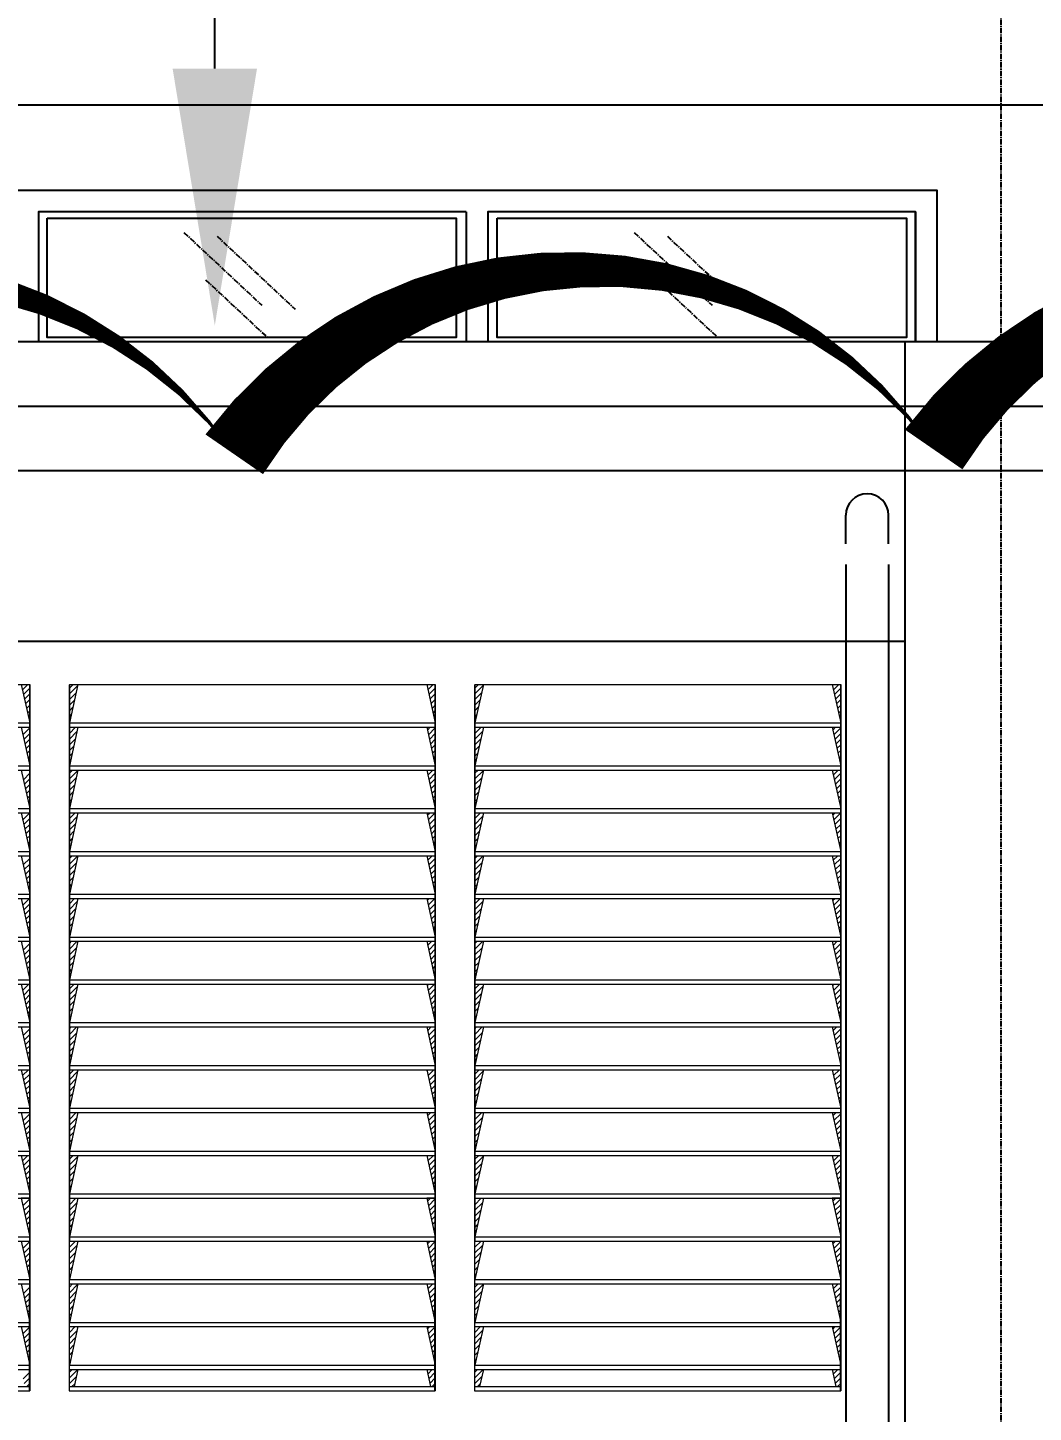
# Model space of a CAD drawing. Header units: inches. Extents: x 102027 to 175311, y -32523 to 10797.
# Drawn here: x 124363 to 126713, y 955 to 4189 of the extents above; entities that cross this region are included whole.
import ezdxf
from ezdxf import colors
from ezdxf.entities.mleader import LeaderData, LeaderLine
from ezdxf.math import Vec2, Vec3

# ---------------------------------------------------------------- set-up
doc = ezdxf.new("R2010")
doc.units = ezdxf.units.IN
doc.header["$MEASUREMENT"] = 0
for name, pattern in [('CENTER', [2, 1.25, -0.25, 0.25, -0.25]), ('HIDDEN', [0.375, 0.25, -0.125]), ('HIDDEN2', [0.1875, 0.125, -0.0625])]:
    doc.linetypes.add(name, pattern=pattern)
for name, color, linetype in [('1', 1, 'CENTER'), ('M-CLOUD', 2, 'Continuous'), ('M-HVAC-PIPE-NEW', 6, 'HIDDEN2'), ('M-X-BKGD', 8, 'Continuous')]:
    doc.layers.add(name, color=color, linetype=linetype)
doc.layers.add('grid nos', color=253, linetype='Continuous', lineweight=0)
doc.styles.add('RomanS', font='romans.shx', dxfattribs={"width": 0.8})

# ---------------------------------------------------------------- blocks, each defined once
blk = doc.blocks.new('VIL LOUVER 1')
at = {"layer": '1', "color": 170, "lineweight": 0}
for p, q in [((109432.2, 13061.1), (110287.2, 13061.1)), ((110267.2, 13061.1), (110287.2, 13061.1)), ((110267.2, 13061.1), (110287.2, 13061.1)), ((110287.2, 11411.1), (110287.2, 13061.1)), ((110287.2, 13061.1), (110287.2, 11411.1)), ((110379.7, 13061.1), (111234.7, 13061.1)), ((110379.7, 11761.1), (110379.7, 13061.1)), ((110379.7, 13061.1), (110379.7, 11761.1)), ((111214.7, 13061.1), (111234.7, 13061.1)), ((111214.7, 13061.1), (111234.7, 13061.1)), ((111234.7, 11411.1), (111234.7, 13061.1)), ((111234.7, 13061.1), (111234.7, 11411.1)), ((111327.2, 13061.1), (112182.2, 13061.1)), ((111327.2, 11761.1), (111327.2, 13061.1)), ((111327.2, 13061.1), (111327.2, 11761.1)), ((112162.2, 13061.1), (112182.2, 13061.1)), ((112162.2, 13061.1), (112182.2, 13061.1)), ((112182.2, 11411.1), (112182.2, 13061.1)), ((112182.2, 13061.1), (112182.2, 11411.1)), ((109432.2, 12971.1), (110287.2, 12971.1)), ((110379.7, 12971.1), (111234.7, 12971.1)), ((111327.2, 12971.1), (112182.2, 12971.1)), ((109432.2, 12961.1), (110287.2, 12961.1)), ((110267.2, 12961.1), (110287.2, 12961.1)), ((110267.2, 12961.1), (110287.2, 12961.1)), ((110379.7, 12961.1), (111234.7, 12961.1)), ((111214.7, 12961.1), (111234.7, 12961.1)), ((111214.7, 12961.1), (111234.7, 12961.1)), ((111327.2, 12961.1), (112182.2, 12961.1)), ((112162.2, 12961.1), (112182.2, 12961.1)), ((112162.2, 12961.1), (112182.2, 12961.1)), ((109432.2, 12871.1), (110287.2, 12871.1)), ((109432.2, 12861.1), (110287.2, 12861.1)), ((110267.2, 12861.1), (110287.2, 12861.1)), ((110267.2, 12861.1), (110287.2, 12861.1)), ((110379.7, 12871.1), (111234.7, 12871.1)), ((110379.7, 12861.1), (111234.7, 12861.1)), ((111214.7, 12861.1), (111234.7, 12861.1)), ((111214.7, 12861.1), (111234.7, 12861.1)), ((111327.2, 12871.1), (112182.2, 12871.1)), ((111327.2, 12861.1), (112182.2, 12861.1)), ((112162.2, 12861.1), (112182.2, 12861.1)), ((112162.2, 12861.1), (112182.2, 12861.1)), ((109432.2, 12771.1), (110287.2, 12771.1)), ((109432.2, 12761.1), (110287.2, 12761.1)), ((110267.2, 12761.1), (110287.2, 12761.1)), ((110267.2, 12761.1), (110287.2, 12761.1)), ((110379.7, 12771.1), (111234.7, 12771.1)), ((110379.7, 12761.1), (111234.7, 12761.1)), ((111214.7, 12761.1), (111234.7, 12761.1)), ((111214.7, 12761.1), (111234.7, 12761.1)), ((111327.2, 12771.1), (112182.2, 12771.1)), ((111327.2, 12761.1), (112182.2, 12761.1)), ((112162.2, 12761.1), (112182.2, 12761.1)), ((112162.2, 12761.1), (112182.2, 12761.1)), ((109432.2, 12671.1), (110287.2, 12671.1)), ((109432.2, 12661.1), (110287.2, 12661.1)), ((110267.2, 12661.1), (110287.2, 12661.1)), ((110267.2, 12661.1), (110287.2, 12661.1)), ((110379.7, 12671.1), (111234.7, 12671.1)), ((110379.7, 12661.1), (111234.7, 12661.1)), ((111214.7, 12661.1), (111234.7, 12661.1)), ((111214.7, 12661.1), (111234.7, 12661.1)), ((111327.2, 12671.1), (112182.2, 12671.1)), ((111327.2, 12661.1), (112182.2, 12661.1)), ((112162.2, 12661.1), (112182.2, 12661.1)), ((112162.2, 12661.1), (112182.2, 12661.1)), ((109432.2, 12571.1), (110287.2, 12571.1)), ((109432.2, 12561.1), (110287.2, 12561.1)), ((110267.2, 12561.1), (110287.2, 12561.1)), ((110267.2, 12561.1), (110287.2, 12561.1)), ((110379.7, 12571.1), (111234.7, 12571.1)), ((110379.7, 12561.1), (111234.7, 12561.1)), ((111214.7, 12561.1), (111234.7, 12561.1)), ((111214.7, 12561.1), (111234.7, 12561.1)), ((111327.2, 12571.1), (112182.2, 12571.1)), ((111327.2, 12561.1), (112182.2, 12561.1)), ((112162.2, 12561.1), (112182.2, 12561.1)), ((112162.2, 12561.1), (112182.2, 12561.1)), ((109432.2, 12471.1), (110287.2, 12471.1)), ((109432.2, 12461.1), (110287.2, 12461.1)), ((110267.2, 12461.1), (110287.2, 12461.1)), ((110267.2, 12461.1), (110287.2, 12461.1)), ((110379.7, 12471.1), (111234.7, 12471.1)), ((110379.7, 12461.1), (111234.7, 12461.1)), ((111214.7, 12461.1), (111234.7, 12461.1)), ((111214.7, 12461.1), (111234.7, 12461.1)), ((111327.2, 12471.1), (112182.2, 12471.1)), ((111327.2, 12461.1), (112182.2, 12461.1)), ((112162.2, 12461.1), (112182.2, 12461.1)), ((112162.2, 12461.1), (112182.2, 12461.1)), ((109432.2, 12371.1), (110287.2, 12371.1)), ((109432.2, 12361.1), (110287.2, 12361.1)), ((110267.2, 12361.1), (110287.2, 12361.1)), ((110267.2, 12361.1), (110287.2, 12361.1)), ((110379.7, 12371.1), (111234.7, 12371.1)), ((110379.7, 12361.1), (111234.7, 12361.1)), ((111214.7, 12361.1), (111234.7, 12361.1)), ((111214.7, 12361.1), (111234.7, 12361.1)), ((111327.2, 12371.1), (112182.2, 12371.1)), ((111327.2, 12361.1), (112182.2, 12361.1)), ((112162.2, 12361.1), (112182.2, 12361.1)), ((112162.2, 12361.1), (112182.2, 12361.1)), ((109432.2, 12271.1), (110287.2, 12271.1)), ((109432.2, 12261.1), (110287.2, 12261.1)), ((110267.2, 12261.1), (110287.2, 12261.1)), ((110267.2, 12261.1), (110287.2, 12261.1)), ((110379.7, 12271.1), (111234.7, 12271.1)), ((110379.7, 12261.1), (111234.7, 12261.1)), ((111214.7, 12261.1), (111234.7, 12261.1)), ((111214.7, 12261.1), (111234.7, 12261.1)), ((111327.2, 12271.1), (112182.2, 12271.1)), ((111327.2, 12261.1), (112182.2, 12261.1)), ((112162.2, 12261.1), (112182.2, 12261.1)), ((112162.2, 12261.1), (112182.2, 12261.1)), ((109432.2, 12171.1), (110287.2, 12171.1)), ((109432.2, 12161.1), (110287.2, 12161.1)), ((110267.2, 12161.1), (110287.2, 12161.1)), ((110267.2, 12161.1), (110287.2, 12161.1)), ((110379.7, 12171.1), (111234.7, 12171.1)), ((110379.7, 12161.1), (111234.7, 12161.1)), ((111214.7, 12161.1), (111234.7, 12161.1)), ((111214.7, 12161.1), (111234.7, 12161.1)), ((111327.2, 12171.1), (112182.2, 12171.1)), ((111327.2, 12161.1), (112182.2, 12161.1)), ((112162.2, 12161.1), (112182.2, 12161.1)), ((112162.2, 12161.1), (112182.2, 12161.1)), ((109432.2, 12071.1), (110287.2, 12071.1)), ((110379.7, 12071.1), (111234.7, 12071.1)), ((111327.2, 12071.1), (112182.2, 12071.1)), ((109432.2, 12061.1), (110287.2, 12061.1)), ((110267.2, 12061.1), (110287.2, 12061.1)), ((110267.2, 12061.1), (110287.2, 12061.1)), ((110379.7, 12061.1), (111234.7, 12061.1)), ((111214.7, 12061.1), (111234.7, 12061.1)), ((111214.7, 12061.1), (111234.7, 12061.1)), ((111327.2, 12061.1), (112182.2, 12061.1)), ((112162.2, 12061.1), (112182.2, 12061.1)), ((112162.2, 12061.1), (112182.2, 12061.1)), ((109432.2, 11971.1), (110287.2, 11971.1)), ((110379.7, 11971.1), (111234.7, 11971.1)), ((111327.2, 11971.1), (112182.2, 11971.1)), ((109432.2, 11961.1), (110287.2, 11961.1)), ((110267.2, 11961.1), (110287.2, 11961.1)), ((110267.2, 11961.1), (110287.2, 11961.1)), ((110379.7, 11961.1), (111234.7, 11961.1)), ((111214.7, 11961.1), (111234.7, 11961.1)), ((111214.7, 11961.1), (111234.7, 11961.1)), ((111327.2, 11961.1), (112182.2, 11961.1)), ((112162.2, 11961.1), (112182.2, 11961.1)), ((112162.2, 11961.1), (112182.2, 11961.1)), ((109432.2, 11871.1), (110287.2, 11871.1)), ((110379.7, 11871.1), (111234.7, 11871.1)), ((111327.2, 11871.1), (112182.2, 11871.1)), ((109432.2, 11861.1), (110287.2, 11861.1)), ((110267.2, 11861.1), (110287.2, 11861.1)), ((110267.2, 11861.1), (110287.2, 11861.1)), ((110379.7, 11861.1), (111234.7, 11861.1)), ((111214.7, 11861.1), (111234.7, 11861.1)), ((111214.7, 11861.1), (111234.7, 11861.1)), ((111327.2, 11861.1), (112182.2, 11861.1)), ((112162.2, 11861.1), (112182.2, 11861.1)), ((112162.2, 11861.1), (112182.2, 11861.1)), ((109432.2, 11771.1), (110287.2, 11771.1)), ((109432.2, 11761.1), (110287.2, 11761.1)), ((110267.2, 11761.1), (110287.2, 11761.1)), ((110267.2, 11761.1), (110287.2, 11761.1)), ((110287, 11771.1), (110287.2, 11771.1)), ((110287, 11771.1), (110287.2, 11771.1)), ((110379.7, 11771.1), (111234.7, 11771.1)), ((110379.7, 11761.1), (111234.7, 11761.1)), ((111214.7, 11761.1), (111234.7, 11761.1)), ((111214.7, 11761.1), (111234.7, 11761.1)), ((111234.5, 11771.1), (111234.7, 11771.1)), ((111234.5, 11771.1), (111234.7, 11771.1)), ((111327.2, 11771.1), (112182.2, 11771.1)), ((111327.2, 11761.1), (112182.2, 11761.1)), ((112162.2, 11761.1), (112182.2, 11761.1)), ((112162.2, 11761.1), (112182.2, 11761.1)), ((112182, 11771.1), (112182.2, 11771.1)), ((112182, 11771.1), (112182.2, 11771.1)), ((109432.2, 11671.1), (110287.2, 11671.1)), ((109432.2, 11661.1), (110287.2, 11661.1)), ((110267.2, 11661.1), (110287.2, 11661.1)), ((110267.2, 11661.1), (110287.2, 11661.1)), ((110286.8, 11671.1), (110287.2, 11671.1)), ((110286.8, 11671.1), (110287.2, 11671.1)), ((110379.7, 11671.1), (111234.7, 11671.1)), ((110379.7, 11661.1), (111234.7, 11661.1)), ((111214.7, 11661.1), (111234.7, 11661.1)), ((111214.7, 11661.1), (111234.7, 11661.1)), ((111234.3, 11671.1), (111234.7, 11671.1)), ((111234.3, 11671.1), (111234.7, 11671.1)), ((111327.2, 11671.1), (112182.2, 11671.1)), ((111327.2, 11661.1), (112182.2, 11661.1)), ((112162.2, 11661.1), (112182.2, 11661.1)), ((112162.2, 11661.1), (112182.2, 11661.1)), ((112181.8, 11671.1), (112182.2, 11671.1)), ((112181.8, 11671.1), (112182.2, 11671.1)), ((109432.2, 11571.1), (110287.2, 11571.1)), ((109432.2, 11561.1), (110287.2, 11561.1)), ((110267.2, 11561.1), (110287.2, 11561.1)), ((110267.2, 11561.1), (110287.2, 11561.1)), ((110286.7, 11571.1), (110287.2, 11571.1)), ((110286.7, 11571.1), (110287.2, 11571.1)), ((110379.7, 11571.1), (111234.7, 11571.1)), ((110379.7, 11561.1), (111234.7, 11561.1)), ((111214.7, 11561.1), (111234.7, 11561.1)), ((111214.7, 11561.1), (111234.7, 11561.1)), ((111234.2, 11571.1), (111234.7, 11571.1)), ((111234.2, 11571.1), (111234.7, 11571.1)), ((111327.2, 11571.1), (112182.2, 11571.1)), ((111327.2, 11561.1), (112182.2, 11561.1)), ((112162.2, 11561.1), (112182.2, 11561.1)), ((112162.2, 11561.1), (112182.2, 11561.1)), ((112181.7, 11571.1), (112182.2, 11571.1)), ((112181.7, 11571.1), (112182.2, 11571.1)), ((109432.2, 11471.1), (110287.2, 11471.1)), ((109432.2, 11461.1), (110287.2, 11461.1)), ((110267.2, 11461.1), (110287.2, 11461.1)), ((110267.2, 11461.1), (110287.2, 11461.1)), ((110286.5, 11471.1), (110287.2, 11471.1)), ((110286.5, 11471.1), (110287.2, 11471.1)), ((110379.7, 11471.1), (111234.7, 11471.1)), ((110379.7, 11461.1), (111234.7, 11461.1)), ((111214.7, 11461.1), (111234.7, 11461.1)), ((111214.7, 11461.1), (111234.7, 11461.1)), ((111234, 11471.1), (111234.7, 11471.1)), ((111234, 11471.1), (111234.7, 11471.1)), ((111327.2, 11471.1), (112182.2, 11471.1)), ((111327.2, 11461.1), (112182.2, 11461.1)), ((112162.2, 11461.1), (112182.2, 11461.1)), ((112162.2, 11461.1), (112182.2, 11461.1)), ((112181.5, 11471.1), (112182.2, 11471.1)), ((112181.5, 11471.1), (112182.2, 11471.1)), ((109431.4, 11421.1), (110287.2, 11421.1)), ((110276.1, 11421.1), (110287.2, 11421.1)), ((110276.1, 11421.1), (110286.4, 11421.1)), ((110378.9, 11421.1), (111234.7, 11421.1)), ((111223.6, 11421.1), (111234.7, 11421.1)), ((111223.6, 11421.1), (111233.9, 11421.1)), ((111326.4, 11421.1), (112182.2, 11421.1)), ((112171.1, 11421.1), (112182.2, 11421.1)), ((112171.1, 11421.1), (112181.4, 11421.1)), ((109431.4, 11411.1), (110287.2, 11411.1)), ((110286.4, 11411.1), (110287.2, 11411.1)), ((110378.9, 11411.1), (111234.7, 11411.1)), ((111233.9, 11411.1), (111234.7, 11411.1)), ((111326.4, 11411.1), (112182.2, 11411.1)), ((112181.4, 11411.1), (112182.2, 11411.1))]:
    blk.add_line(p, q, dxfattribs=at)
at = {"layer": 'grid nos', "color": 170, "linetype": 'HIDDEN', "ltscale": 10000}
for p, q in [((110267.2, 13061.1), (110287.2, 12971.1)), ((110399.7, 13061.1), (110379.7, 12971.1)), ((111214.7, 13061.1), (111234.7, 12971.1)), ((111347.2, 13061.1), (111327.2, 12971.1)), ((112162.2, 13061.1), (112182.2, 12971.1)), ((110267.2, 12961.1), (110287.2, 12871.1)), ((110399.7, 12961.1), (110379.7, 12871.1)), ((111214.7, 12961.1), (111234.7, 12871.1)), ((111347.2, 12961.1), (111327.2, 12871.1)), ((112162.2, 12961.1), (112182.2, 12871.1)), ((110267.2, 12861.1), (110287.2, 12771.1)), ((110399.7, 12861.1), (110379.7, 12771.1)), ((111214.7, 12861.1), (111234.7, 12771.1)), ((111347.2, 12861.1), (111327.2, 12771.1)), ((112162.2, 12861.1), (112182.2, 12771.1)), ((110267.2, 12761.1), (110287.2, 12671.1)), ((110399.7, 12761.1), (110379.7, 12671.1)), ((111214.7, 12761.1), (111234.7, 12671.1)), ((111347.2, 12761.1), (111327.2, 12671.1)), ((112162.2, 12761.1), (112182.2, 12671.1)), ((110267.2, 12661.1), (110287.2, 12571.1)), ((110399.7, 12661.1), (110379.7, 12571.1)), ((111214.7, 12661.1), (111234.7, 12571.1)), ((111347.2, 12661.1), (111327.2, 12571.1)), ((112162.2, 12661.1), (112182.2, 12571.1)), ((110267.2, 12561.1), (110287.2, 12471.1)), ((110399.7, 12561.1), (110379.7, 12471.1)), ((111214.7, 12561.1), (111234.7, 12471.1)), ((111347.2, 12561.1), (111327.2, 12471.1)), ((112162.2, 12561.1), (112182.2, 12471.1)), ((110267.2, 12461.1), (110287.2, 12371.1)), ((110399.7, 12461.1), (110379.7, 12371.1)), ((111214.7, 12461.1), (111234.7, 12371.1)), ((111347.2, 12461.1), (111327.2, 12371.1)), ((112162.2, 12461.1), (112182.2, 12371.1)), ((110267.2, 12361.1), (110287.2, 12271.1)), ((110399.7, 12361.1), (110379.7, 12271.1)), ((111214.7, 12361.1), (111234.7, 12271.1)), ((111347.2, 12361.1), (111327.2, 12271.1)), ((112162.2, 12361.1), (112182.2, 12271.1)), ((110267.2, 12261.1), (110287.2, 12171.1)), ((110399.7, 12261.1), (110379.7, 12171.1)), ((111214.7, 12261.1), (111234.7, 12171.1)), ((111347.2, 12261.1), (111327.2, 12171.1)), ((112162.2, 12261.1), (112182.2, 12171.1)), ((110267.2, 12161.1), (110287.2, 12071.1)), ((110399.7, 12161.1), (110379.7, 12071.1)), ((111214.7, 12161.1), (111234.7, 12071.1)), ((111347.2, 12161.1), (111327.2, 12071.1)), ((112162.2, 12161.1), (112182.2, 12071.1)), ((110267.2, 12061.1), (110287.2, 11971.1)), ((110399.7, 12061.1), (110379.7, 11971.1)), ((111214.7, 12061.1), (111234.7, 11971.1)), ((111347.2, 12061.1), (111327.2, 11971.1)), ((112162.2, 12061.1), (112182.2, 11971.1)), ((110267.2, 11961.1), (110287.2, 11871.1)), ((110399.7, 11961.1), (110379.7, 11871.1)), ((111214.7, 11961.1), (111234.7, 11871.1)), ((111347.2, 11961.1), (111327.2, 11871.1)), ((112162.2, 11961.1), (112182.2, 11871.1)), ((110287.2, 11861.1), (110267.2, 11861.1)), ((110267.2, 11861.1), (110287.2, 11771.1)), ((110286.4, 11411.1), (110287.2, 11861.1)), ((110287.2, 11771.1), (110287.2, 11861.1)), ((110379.7, 11771.1), (110379.7, 11861.1)), ((110379.7, 11861.1), (110399.7, 11861.1)), ((110399.7, 11861.1), (110379.7, 11771.1)), ((110379.7, 11411.1), (110379.7, 11861.1)), ((111234.7, 11861.1), (111214.7, 11861.1)), ((111214.7, 11861.1), (111234.7, 11771.1)), ((111233.9, 11411.1), (111234.7, 11861.1)), ((111234.7, 11771.1), (111234.7, 11861.1)), ((111327.2, 11771.1), (111327.2, 11861.1)), ((111327.2, 11861.1), (111347.2, 11861.1)), ((111347.2, 11861.1), (111327.2, 11771.1)), ((111327.2, 11411.1), (111327.2, 11861.1)), ((112182.2, 11861.1), (112162.2, 11861.1)), ((112162.2, 11861.1), (112182.2, 11771.1)), ((112181.4, 11411.1), (112182.2, 11861.1)), ((112182.2, 11771.1), (112182.2, 11861.1)), ((110267.2, 11761.1), (110287.2, 11671.1)), ((110399.7, 11761.1), (110379.7, 11671.1)), ((111214.7, 11761.1), (111234.7, 11671.1)), ((111347.2, 11761.1), (111327.2, 11671.1)), ((112162.2, 11761.1), (112182.2, 11671.1)), ((110267.2, 11661.1), (110287.2, 11571.1)), ((110399.7, 11661.1), (110379.7, 11571.1)), ((111214.7, 11661.1), (111234.7, 11571.1)), ((111347.2, 11661.1), (111327.2, 11571.1)), ((112162.2, 11661.1), (112182.2, 11571.1)), ((110267.2, 11561.1), (110287.2, 11471.1)), ((110399.7, 11561.1), (110379.7, 11471.1)), ((111214.7, 11561.1), (111234.7, 11471.1)), ((111347.2, 11561.1), (111327.2, 11471.1)), ((112162.2, 11561.1), (112182.2, 11471.1)), ((110399.7, 11461.1), (110390.8, 11421.1)), ((111214.7, 11461.1), (111223.6, 11421.1)), ((111347.2, 11461.1), (111338.3, 11421.1)), ((112162.2, 11461.1), (112171.1, 11421.1)), ((110388.6, 11411.1), (110388.5, 11410.5)), ((111336.1, 11411.1), (111336, 11410.5))]:
    blk.add_line(p, q, dxfattribs=at)
at = {"layer": 'grid nos', "color": 170, "linetype": 'Continuous', "ltscale": 10000}
for p, q in [((110270, 13048.6), (110282.5, 13061.1)), ((110272.4, 13037.7), (110287.2, 13052.5)), ((110274.8, 13026.9), (110287.2, 13039.3)), ((110379.7, 13052.5), (110388.2, 13061.1)), ((110379.7, 13039.3), (110399.2, 13058.7)), ((110379.7, 13026), (110395.4, 13041.7)), ((111215.1, 13059.4), (111216.7, 13061.1)), ((111217.5, 13048.6), (111230, 13061.1)), ((111219.9, 13037.7), (111234.7, 13052.5)), ((111222.3, 13026.9), (111234.7, 13039.3)), ((111327.2, 13052.5), (111335.7, 13061.1)), ((111327.2, 13039.3), (111346.7, 13058.7)), ((111327.2, 13026), (111342.9, 13041.7)), ((112162.6, 13059.4), (112164.2, 13061.1)), ((112165, 13048.6), (112177.5, 13061.1)), ((112167.4, 13037.7), (112182.2, 13052.5)), ((112169.8, 13026.9), (112182.2, 13039.3)), ((110277.2, 13016), (110287.2, 13026)), ((110279.6, 13005.2), (110287.2, 13012.8)), ((110379.7, 13012.7), (110391.6, 13024.7)), ((110379.7, 12999.5), (110387.8, 13007.6)), ((111224.7, 13016), (111234.7, 13026)), ((111227.1, 13005.2), (111234.7, 13012.8)), ((111327.2, 13012.7), (111339.1, 13024.7)), ((111327.2, 12999.5), (111335.3, 13007.6)), ((112172.2, 13016), (112182.2, 13026)), ((112174.6, 13005.2), (112182.2, 13012.8)), ((110282, 12994.3), (110287.2, 12999.5)), ((110284.4, 12983.5), (110287.2, 12986.2)), ((110286.8, 12972.6), (110287.2, 12973)), ((110379.7, 12986.2), (110384, 12990.6)), ((110379.7, 12973), (110380.2, 12973.5)), ((111229.5, 12994.3), (111234.7, 12999.5)), ((111231.9, 12983.5), (111234.7, 12986.2)), ((111234.3, 12972.6), (111234.7, 12973)), ((111327.2, 12986.2), (111331.5, 12990.6)), ((111327.2, 12973), (111327.7, 12973.5)), ((112177, 12994.3), (112182.2, 12999.5)), ((112179.4, 12983.5), (112182.2, 12986.2)), ((112181.8, 12972.6), (112182.2, 12973)), ((110271.1, 12943.6), (110287.2, 12959.7)), ((110273.5, 12932.8), (110287.2, 12946.5)), ((110379.7, 12959.7), (110381, 12961.1)), ((110379.7, 12946.5), (110394.3, 12961.1)), ((110379.7, 12933.2), (110397.4, 12950.9)), ((111216.2, 12954.5), (111222.8, 12961.1)), ((111218.6, 12943.6), (111234.7, 12959.7)), ((111221, 12932.8), (111234.7, 12946.5)), ((111327.2, 12959.7), (111328.5, 12961.1)), ((111327.2, 12946.5), (111341.8, 12961.1)), ((111327.2, 12933.2), (111344.9, 12950.9)), ((112163.7, 12954.5), (112170.3, 12961.1)), ((112166.1, 12943.6), (112182.2, 12959.7)), ((112168.5, 12932.8), (112182.2, 12946.5)), ((110275.9, 12921.9), (110287.2, 12933.2)), ((110278.3, 12911.1), (110287.2, 12920)), ((110280.7, 12900.2), (110287.2, 12906.7)), ((110379.7, 12919.9), (110393.7, 12933.9)), ((110379.7, 12906.7), (110389.9, 12916.9)), ((111223.4, 12921.9), (111234.7, 12933.2)), ((111225.8, 12911.1), (111234.7, 12920)), ((111228.2, 12900.2), (111234.7, 12906.7)), ((111327.2, 12919.9), (111341.2, 12933.9)), ((111327.2, 12906.7), (111337.4, 12916.9)), ((112170.9, 12921.9), (112182.2, 12933.2)), ((112173.3, 12911.1), (112182.2, 12920)), ((112175.7, 12900.2), (112182.2, 12906.7)), ((110283.1, 12889.4), (110287.2, 12893.4)), ((110285.5, 12878.5), (110287.2, 12880.2)), ((110379.7, 12893.4), (110386.1, 12899.8)), ((110379.7, 12880.2), (110382.3, 12882.8)), ((111230.6, 12889.4), (111234.7, 12893.4)), ((111233, 12878.5), (111234.7, 12880.2)), ((111327.2, 12893.4), (111333.6, 12899.8)), ((111327.2, 12880.2), (111329.8, 12882.8)), ((112178.1, 12889.4), (112182.2, 12893.4)), ((112180.5, 12878.5), (112182.2, 12880.2)), ((110272.2, 12838.6), (110287.2, 12853.7)), ((110274.6, 12827.8), (110287.2, 12840.4)), ((110379.7, 12853.6), (110387.1, 12861.1)), ((110379.7, 12840.4), (110399.5, 12860.2)), ((110379.7, 12827.1), (110395.7, 12843.2)), ((111214.9, 12860.3), (111215.6, 12861.1)), ((111217.3, 12849.5), (111228.8, 12861.1)), ((111219.7, 12838.6), (111234.7, 12853.7)), ((111222.1, 12827.8), (111234.7, 12840.4)), ((111327.2, 12853.6), (111334.6, 12861.1)), ((111327.2, 12840.4), (111347, 12860.2)), ((111327.2, 12827.1), (111343.2, 12843.2)), ((112162.4, 12860.3), (112163.1, 12861.1)), ((112164.8, 12849.5), (112176.3, 12861.1)), ((112167.2, 12838.6), (112182.2, 12853.7)), ((112169.6, 12827.8), (112182.2, 12840.4)), ((110277, 12816.9), (110287.2, 12827.1)), ((110279.4, 12806.1), (110287.2, 12813.9)), ((110379.7, 12813.9), (110391.9, 12826.1)), ((110379.7, 12800.6), (110388.1, 12809.1)), ((111224.5, 12816.9), (111234.7, 12827.1)), ((111226.9, 12806.1), (111234.7, 12813.9)), ((111327.2, 12813.9), (111339.4, 12826.1)), ((111327.2, 12800.6), (111335.6, 12809.1)), ((112172, 12816.9), (112182.2, 12827.1)), ((112174.4, 12806.1), (112182.2, 12813.9)), ((110281.8, 12795.3), (110287.2, 12800.6)), ((110284.2, 12784.4), (110287.2, 12787.4)), ((110286.6, 12773.6), (110287.2, 12774.1)), ((110379.7, 12787.4), (110384.3, 12792)), ((110379.7, 12774.1), (110380.6, 12775)), ((111229.3, 12795.3), (111234.7, 12800.6)), ((111231.7, 12784.4), (111234.7, 12787.4)), ((111234.1, 12773.6), (111234.7, 12774.1)), ((111327.2, 12787.4), (111331.8, 12792)), ((111327.2, 12774.1), (111328.1, 12775)), ((112176.8, 12795.3), (112182.2, 12800.6)), ((112179.2, 12784.4), (112182.2, 12787.4)), ((112181.6, 12773.6), (112182.2, 12774.1)), ((110270.9, 12744.5), (110287.2, 12760.9)), ((110273.3, 12733.7), (110287.2, 12747.6)), ((110379.7, 12760.8), (110379.9, 12761.1)), ((110379.7, 12747.6), (110393.2, 12761.1)), ((110379.7, 12734.3), (110397.8, 12752.4)), ((111216, 12755.4), (111221.6, 12761.1)), ((111218.4, 12744.5), (111234.7, 12760.9)), ((111220.8, 12733.7), (111234.7, 12747.6)), ((111327.2, 12760.8), (111327.4, 12761.1)), ((111327.2, 12747.6), (111340.7, 12761.1)), ((111327.2, 12734.3), (111345.3, 12752.4)), ((112163.5, 12755.4), (112169.1, 12761.1)), ((112165.9, 12744.5), (112182.2, 12760.9)), ((112168.3, 12733.7), (112182.2, 12747.6)), ((110275.7, 12722.8), (110287.2, 12734.3)), ((110278.1, 12712), (110287.2, 12721.1)), ((110379.7, 12721.1), (110394, 12735.4)), ((110379.7, 12707.8), (110390.2, 12718.3)), ((111223.2, 12722.8), (111234.7, 12734.3)), ((111225.6, 12712), (111234.7, 12721.1)), ((111327.2, 12721.1), (111341.5, 12735.4)), ((111327.2, 12707.8), (111337.7, 12718.3)), ((112170.7, 12722.8), (112182.2, 12734.3)), ((112173.1, 12712), (112182.2, 12721.1)), ((110280.5, 12701.1), (110287.2, 12707.8)), ((110282.9, 12690.3), (110287.2, 12694.6)), ((110285.3, 12679.4), (110287.2, 12681.3)), ((110379.7, 12694.5), (110386.4, 12701.3)), ((110379.7, 12681.3), (110382.6, 12684.2)), ((111228, 12701.1), (111234.7, 12707.8)), ((111230.4, 12690.3), (111234.7, 12694.6)), ((111232.8, 12679.4), (111234.7, 12681.3)), ((111327.2, 12694.5), (111333.9, 12701.3)), ((111327.2, 12681.3), (111330.1, 12684.2)), ((112175.5, 12701.1), (112182.2, 12707.8)), ((112177.9, 12690.3), (112182.2, 12694.6)), ((112180.3, 12679.4), (112182.2, 12681.3)), ((110272, 12639.6), (110287.2, 12654.8)), ((110379.7, 12654.8), (110386, 12661.1)), ((110379.7, 12641.5), (110399.2, 12661.1)), ((111217.1, 12650.4), (111227.7, 12661.1)), ((111219.5, 12639.6), (111234.7, 12654.8)), ((111327.2, 12654.8), (111333.5, 12661.1)), ((111327.2, 12641.5), (111346.7, 12661.1)), ((112164.6, 12650.4), (112175.2, 12661.1)), ((112167, 12639.6), (112182.2, 12654.8)), ((110274.4, 12628.7), (110287.2, 12641.5)), ((110276.8, 12617.9), (110287.2, 12628.3)), ((110279.2, 12607), (110287.2, 12615)), ((110379.7, 12628.3), (110396, 12644.6)), ((110379.7, 12615), (110392.2, 12627.6)), ((111221.9, 12628.7), (111234.7, 12641.5)), ((111224.3, 12617.9), (111234.7, 12628.3)), ((111226.7, 12607), (111234.7, 12615)), ((111327.2, 12628.3), (111343.5, 12644.6)), ((111327.2, 12615), (111339.7, 12627.6)), ((112169.4, 12628.7), (112182.2, 12641.5)), ((112171.8, 12617.9), (112182.2, 12628.3)), ((112174.2, 12607), (112182.2, 12615)), ((110281.6, 12596.2), (110287.2, 12601.8)), ((110284, 12585.3), (110287.2, 12588.5)), ((110379.7, 12601.7), (110388.5, 12610.5)), ((110379.7, 12588.5), (110384.7, 12593.5)), ((111229.1, 12596.2), (111234.7, 12601.8)), ((111231.5, 12585.3), (111234.7, 12588.5)), ((111327.2, 12601.7), (111336, 12610.5)), ((111327.2, 12588.5), (111332.2, 12593.5)), ((112176.6, 12596.2), (112182.2, 12601.8)), ((112179, 12585.3), (112182.2, 12588.5)), ((110270.7, 12545.4), (110286.3, 12561.1)), ((110273.1, 12534.6), (110287.2, 12548.7)), ((110286.4, 12574.5), (110287.2, 12575.2)), ((110379.7, 12575.2), (110380.9, 12576.4)), ((110379.7, 12548.7), (110392, 12561.1)), ((110379.7, 12535.4), (110398.1, 12553.8)), ((111215.7, 12556.3), (111220.5, 12561.1)), ((111218.2, 12545.4), (111233.8, 12561.1)), ((111220.6, 12534.6), (111234.7, 12548.7)), ((111233.9, 12574.5), (111234.7, 12575.2)), ((111327.2, 12575.2), (111328.4, 12576.4)), ((111327.2, 12548.7), (111339.5, 12561.1)), ((111327.2, 12535.4), (111345.6, 12553.8)), ((112163.2, 12556.3), (112168, 12561.1)), ((112165.7, 12545.4), (112181.3, 12561.1)), ((112168.1, 12534.6), (112182.2, 12548.7)), ((112181.4, 12574.5), (112182.2, 12575.2)), ((110275.5, 12523.8), (110287.2, 12535.5)), ((110277.9, 12512.9), (110287.2, 12522.2)), ((110379.7, 12522.2), (110394.3, 12536.8)), ((110379.7, 12508.9), (110390.5, 12519.8)), ((111223, 12523.8), (111234.7, 12535.5)), ((111225.4, 12512.9), (111234.7, 12522.2)), ((111327.2, 12522.2), (111341.8, 12536.8)), ((111327.2, 12508.9), (111338, 12519.8)), ((112170.5, 12523.8), (112182.2, 12535.5)), ((112172.9, 12512.9), (112182.2, 12522.2)), ((110280.3, 12502.1), (110287.2, 12508.9)), ((110282.7, 12491.2), (110287.2, 12495.7)), ((110379.7, 12495.7), (110386.7, 12502.7)), ((110379.7, 12482.4), (110382.9, 12485.7)), ((111227.8, 12502.1), (111234.7, 12508.9)), ((111230.2, 12491.2), (111234.7, 12495.7)), ((111327.2, 12495.7), (111334.2, 12502.7)), ((111327.2, 12482.4), (111330.4, 12485.7)), ((112175.3, 12502.1), (112182.2, 12508.9)), ((112177.7, 12491.2), (112182.2, 12495.7)), ((110271.8, 12440.5), (110287.2, 12455.9)), ((110285.1, 12480.4), (110287.2, 12482.4)), ((110379.7, 12455.9), (110384.8, 12461.1)), ((110379.7, 12442.6), (110398.1, 12461.1)), ((111216.9, 12451.3), (111226.6, 12461.1)), ((111219.3, 12440.5), (111234.7, 12455.9)), ((111232.6, 12480.4), (111234.7, 12482.4)), ((111327.2, 12455.9), (111332.3, 12461.1)), ((111327.2, 12442.6), (111345.6, 12461.1)), ((112164.4, 12451.3), (112174.1, 12461.1)), ((112166.8, 12440.5), (112182.2, 12455.9)), ((112180.1, 12480.4), (112182.2, 12482.4)), ((110274.2, 12429.6), (110287.2, 12442.7)), ((110276.6, 12418.8), (110287.2, 12429.4)), ((110379.7, 12429.4), (110396.4, 12446)), ((110379.7, 12416.1), (110392.6, 12429)), ((111221.7, 12429.6), (111234.7, 12442.7)), ((111224.1, 12418.8), (111234.7, 12429.4)), ((111327.2, 12429.4), (111343.9, 12446)), ((111327.2, 12416.1), (111340.1, 12429)), ((112169.2, 12429.6), (112182.2, 12442.7)), ((112171.6, 12418.8), (112182.2, 12429.4)), ((110279, 12407.9), (110287.2, 12416.1)), ((110281.4, 12397.1), (110287.2, 12402.9)), ((110283.8, 12386.2), (110287.2, 12389.6)), ((110379.7, 12402.9), (110388.8, 12412)), ((110379.7, 12389.6), (110385, 12394.9)), ((111226.5, 12407.9), (111234.7, 12416.1)), ((111228.9, 12397.1), (111234.7, 12402.9)), ((111231.3, 12386.2), (111234.7, 12389.6)), ((111327.2, 12402.9), (111336.3, 12412)), ((111327.2, 12389.6), (111332.5, 12394.9)), ((112174, 12407.9), (112182.2, 12416.1)), ((112176.4, 12397.1), (112182.2, 12402.9)), ((112178.8, 12386.2), (112182.2, 12389.6)), ((110270.5, 12346.4), (110285.1, 12361.1)), ((110286.2, 12375.4), (110287.2, 12376.4)), ((110379.7, 12376.3), (110381.2, 12377.9)), ((110379.7, 12349.8), (110390.9, 12361.1)), ((110379.7, 12336.6), (110398.4, 12355.3)), ((111215.5, 12357.2), (111219.4, 12361.1)), ((111218, 12346.4), (111232.6, 12361.1)), ((111233.7, 12375.4), (111234.7, 12376.4)), ((111327.2, 12376.3), (111328.7, 12377.9)), ((111327.2, 12349.8), (111338.4, 12361.1)), ((111327.2, 12336.6), (111345.9, 12355.3)), ((112163, 12357.2), (112166.9, 12361.1)), ((112165.5, 12346.4), (112180.1, 12361.1)), ((112181.2, 12375.4), (112182.2, 12376.4)), ((110272.9, 12335.5), (110287.2, 12349.8)), ((110275.3, 12324.7), (110287.2, 12336.6)), ((110277.7, 12313.8), (110287.2, 12323.3)), ((110379.7, 12323.3), (110394.6, 12338.2)), ((111220.4, 12335.5), (111234.7, 12349.8)), ((111222.8, 12324.7), (111234.7, 12336.6)), ((111225.2, 12313.8), (111234.7, 12323.3)), ((111327.2, 12323.3), (111342.1, 12338.2)), ((112167.9, 12335.5), (112182.2, 12349.8)), ((112170.3, 12324.7), (112182.2, 12336.6)), ((112172.7, 12313.8), (112182.2, 12323.3)), ((110280.1, 12303), (110287.2, 12310.1)), ((110282.5, 12292.1), (110287.2, 12296.8)), ((110379.7, 12310.1), (110390.8, 12321.2)), ((110379.7, 12296.8), (110387, 12304.2)), ((111227.6, 12303), (111234.7, 12310.1)), ((111230, 12292.1), (111234.7, 12296.8)), ((111327.2, 12310.1), (111338.3, 12321.2)), ((111327.2, 12296.8), (111334.5, 12304.2)), ((112175.1, 12303), (112182.2, 12310.1)), ((112177.5, 12292.1), (112182.2, 12296.8)), ((110271.6, 12241.4), (110287.2, 12257)), ((110284.9, 12281.3), (110287.2, 12283.6)), ((110379.7, 12283.5), (110383.3, 12287.1)), ((110379.7, 12257), (110383.7, 12261.1)), ((110379.7, 12243.8), (110397, 12261.1)), ((111216.6, 12252.3), (111225.4, 12261.1)), ((111219.1, 12241.4), (111234.7, 12257)), ((111232.4, 12281.3), (111234.7, 12283.6)), ((111327.2, 12283.5), (111330.8, 12287.1)), ((111327.2, 12257), (111331.2, 12261.1)), ((111327.2, 12243.8), (111344.5, 12261.1)), ((112164.1, 12252.3), (112172.9, 12261.1)), ((112166.6, 12241.4), (112182.2, 12257)), ((112179.9, 12281.3), (112182.2, 12283.6)), ((110274, 12230.6), (110287.2, 12243.8)), ((110276.4, 12219.7), (110287.2, 12230.5)), ((110379.7, 12230.5), (110396.7, 12247.5)), ((110379.7, 12217.2), (110392.9, 12230.4)), ((111221.5, 12230.6), (111234.7, 12243.8)), ((111223.9, 12219.7), (111234.7, 12230.5)), ((111327.2, 12230.5), (111344.2, 12247.5)), ((111327.2, 12217.2), (111340.4, 12230.4)), ((112169, 12230.6), (112182.2, 12243.8)), ((112171.4, 12219.7), (112182.2, 12230.5)), ((110278.8, 12208.9), (110287.2, 12217.3)), ((110281.2, 12198), (110287.2, 12204)), ((110379.7, 12204), (110389.1, 12213.4)), ((110379.7, 12190.7), (110385.3, 12196.4)), ((111226.3, 12208.9), (111234.7, 12217.3)), ((111228.7, 12198), (111234.7, 12204)), ((111327.2, 12204), (111336.6, 12213.4)), ((111327.2, 12190.7), (111332.8, 12196.4)), ((112173.8, 12208.9), (112182.2, 12217.3)), ((112176.2, 12198), (112182.2, 12204)), ((110270.3, 12147.3), (110284, 12161.1)), ((110283.6, 12187.2), (110287.2, 12190.7)), ((110286, 12176.3), (110287.2, 12177.5)), ((110379.7, 12177.5), (110381.5, 12179.3)), ((110379.7, 12151), (110389.8, 12161.1)), ((111215.3, 12158.1), (111218.3, 12161.1)), ((111217.8, 12147.3), (111231.5, 12161.1)), ((111231.1, 12187.2), (111234.7, 12190.7)), ((111233.5, 12176.3), (111234.7, 12177.5)), ((111327.2, 12177.5), (111329, 12179.3)), ((111327.2, 12151), (111337.3, 12161.1)), ((112162.8, 12158.1), (112165.8, 12161.1)), ((112165.3, 12147.3), (112179, 12161.1)), ((112178.6, 12187.2), (112182.2, 12190.7)), ((112181, 12176.3), (112182.2, 12177.5)), ((110272.7, 12136.4), (110287.2, 12151)), ((110275.1, 12125.6), (110287.2, 12137.7)), ((110379.7, 12137.7), (110398.7, 12156.7)), ((110379.7, 12124.4), (110394.9, 12139.7)), ((111220.2, 12136.4), (111234.7, 12151)), ((111222.6, 12125.6), (111234.7, 12137.7)), ((111327.2, 12137.7), (111346.2, 12156.7)), ((111327.2, 12124.4), (111342.4, 12139.7)), ((112167.7, 12136.4), (112182.2, 12151)), ((112170.1, 12125.6), (112182.2, 12137.7)), ((110277.5, 12114.7), (110287.2, 12124.5)), ((110279.9, 12103.9), (110287.2, 12111.2)), ((110282.3, 12093.1), (110287.2, 12097.9)), ((110379.7, 12111.2), (110391.2, 12122.6)), ((110379.7, 12097.9), (110387.4, 12105.6)), ((111225, 12114.7), (111234.7, 12124.5)), ((111227.4, 12103.9), (111234.7, 12111.2)), ((111229.8, 12093.1), (111234.7, 12097.9)), ((111327.2, 12111.2), (111338.7, 12122.6)), ((111327.2, 12097.9), (111334.9, 12105.6)), ((112172.5, 12114.7), (112182.2, 12124.5)), ((112174.9, 12103.9), (112182.2, 12111.2)), ((112177.3, 12093.1), (112182.2, 12097.9)), ((110284.7, 12082.2), (110287.2, 12084.7)), ((110287.1, 12071.4), (110287.2, 12071.4)), ((110379.7, 12084.7), (110383.6, 12088.6)), ((110379.7, 12071.4), (110379.8, 12071.5)), ((111232.2, 12082.2), (111234.7, 12084.7)), ((111234.6, 12071.4), (111234.7, 12071.4)), ((111327.2, 12084.7), (111331.1, 12088.6)), ((111327.2, 12071.4), (111327.3, 12071.5)), ((112179.7, 12082.2), (112182.2, 12084.7)), ((112182.1, 12071.4), (112182.2, 12071.4)), ((110271.4, 12042.3), (110287.2, 12058.2)), ((110273.8, 12031.5), (110287.2, 12044.9)), ((110276.2, 12020.6), (110287.2, 12031.6)), ((110379.7, 12058.2), (110382.6, 12061.1)), ((110379.7, 12044.9), (110395.9, 12061.1)), ((110379.7, 12031.6), (110397, 12048.9)), ((110379.7, 12018.4), (110393.2, 12031.9)), ((111216.4, 12053.2), (111224.3, 12061.1)), ((111218.9, 12042.3), (111234.7, 12058.2)), ((111221.3, 12031.5), (111234.7, 12044.9)), ((111223.7, 12020.6), (111234.7, 12031.6)), ((111327.2, 12058.2), (111330.1, 12061.1)), ((111327.2, 12044.9), (111343.4, 12061.1)), ((111327.2, 12031.6), (111344.5, 12048.9)), ((111327.2, 12018.4), (111340.7, 12031.9)), ((112163.9, 12053.2), (112171.8, 12061.1)), ((112166.4, 12042.3), (112182.2, 12058.2)), ((112168.8, 12031.5), (112182.2, 12044.9)), ((112171.2, 12020.6), (112182.2, 12031.6)), ((110278.6, 12009.8), (110287.2, 12018.4)), ((110281, 11998.9), (110287.2, 12005.1)), ((110379.7, 12005.1), (110389.4, 12014.8)), ((111226.1, 12009.8), (111234.7, 12018.4)), ((111228.5, 11998.9), (111234.7, 12005.1)), ((111327.2, 12005.1), (111336.9, 12014.8)), ((112173.6, 12009.8), (112182.2, 12018.4)), ((112176, 11998.9), (112182.2, 12005.1)), ((110283.4, 11988.1), (110287.2, 11991.9)), ((110285.8, 11977.2), (110287.2, 11978.6)), ((110379.7, 11991.9), (110385.6, 11997.8)), ((110379.7, 11978.6), (110381.8, 11980.8)), ((111230.9, 11988.1), (111234.7, 11991.9)), ((111233.3, 11977.2), (111234.7, 11978.6)), ((111327.2, 11991.9), (111333.1, 11997.8)), ((111327.2, 11978.6), (111329.3, 11980.8)), ((112178.4, 11988.1), (112182.2, 11991.9)), ((112180.8, 11977.2), (112182.2, 11978.6)), ((110270, 11948.2), (110282.9, 11961.1)), ((110272.5, 11937.4), (110287.2, 11952.1)), ((110274.9, 11926.5), (110287.2, 11938.8)), ((110379.7, 11952.1), (110388.7, 11961.1)), ((110379.7, 11938.8), (110399.1, 11958.2)), ((110379.7, 11925.6), (110395.3, 11941.1)), ((111215.1, 11959.1), (111217.1, 11961.1)), ((111217.5, 11948.2), (111230.4, 11961.1)), ((111220, 11937.4), (111234.7, 11952.1)), ((111222.4, 11926.5), (111234.7, 11938.8)), ((111327.2, 11952.1), (111336.2, 11961.1)), ((111327.2, 11938.8), (111346.6, 11958.2)), ((111327.2, 11925.6), (111342.8, 11941.1)), ((112162.6, 11959.1), (112164.6, 11961.1)), ((112165, 11948.2), (112177.9, 11961.1)), ((112167.5, 11937.4), (112182.2, 11952.1)), ((112169.9, 11926.5), (112182.2, 11938.8)), ((110277.3, 11915.7), (110287.2, 11925.6)), ((110279.7, 11904.8), (110287.2, 11912.3)), ((110379.7, 11912.3), (110391.5, 11924.1)), ((110379.7, 11899.1), (110387.7, 11907.1)), ((111224.8, 11915.7), (111234.7, 11925.6)), ((111227.2, 11904.8), (111234.7, 11912.3)), ((111327.2, 11912.3), (111339, 11924.1)), ((111327.2, 11899.1), (111335.2, 11907.1)), ((112172.3, 11915.7), (112182.2, 11925.6)), ((112174.7, 11904.8), (112182.2, 11912.3)), ((110282.1, 11894), (110287.2, 11899.1)), ((110284.5, 11883.1), (110287.2, 11885.8)), ((110286.9, 11872.3), (110287.2, 11872.6)), ((110379.7, 11885.8), (110383.9, 11890)), ((110379.7, 11872.5), (110380.1, 11873)), ((111229.6, 11894), (111234.7, 11899.1)), ((111232, 11883.1), (111234.7, 11885.8)), ((111234.4, 11872.3), (111234.7, 11872.6)), ((111327.2, 11885.8), (111331.4, 11890)), ((111327.2, 11872.5), (111327.6, 11873)), ((112177.1, 11894), (112182.2, 11899.1)), ((112179.5, 11883.1), (112182.2, 11885.8)), ((112181.9, 11872.3), (112182.2, 11872.6)), ((110271.1, 11843.2), (110287.2, 11859.3)), ((110273.6, 11832.4), (110287.2, 11846)), ((110379.7, 11859.3), (110381.5, 11861.1)), ((110379.7, 11846), (110394.7, 11861.1)), ((110379.7, 11832.8), (110397.3, 11850.4)), ((111216.2, 11854.1), (111223.2, 11861.1)), ((111218.6, 11843.2), (111234.7, 11859.3)), ((111221.1, 11832.4), (111234.7, 11846)), ((111327.2, 11859.3), (111329, 11861.1)), ((111327.2, 11846), (111342.2, 11861.1)), ((111327.2, 11832.8), (111344.8, 11850.4)), ((112163.7, 11854.1), (112170.7, 11861.1)), ((112166.1, 11843.2), (112182.2, 11859.3)), ((112168.6, 11832.4), (112182.2, 11846)), ((110276, 11821.6), (110287.2, 11832.8)), ((110278.4, 11810.7), (110287.2, 11819.5)), ((110280.8, 11799.9), (110287.2, 11806.3)), ((110379.7, 11819.5), (110393.5, 11833.3)), ((110379.7, 11806.2), (110389.7, 11816.3)), ((111223.5, 11821.6), (111234.7, 11832.8)), ((111225.9, 11810.7), (111234.7, 11819.5)), ((111228.3, 11799.9), (111234.7, 11806.3)), ((111327.2, 11819.5), (111341, 11833.3)), ((111327.2, 11806.2), (111337.2, 11816.3)), ((112171, 11821.6), (112182.2, 11832.8)), ((112173.4, 11810.7), (112182.2, 11819.5)), ((112175.8, 11799.9), (112182.2, 11806.3)), ((110283.2, 11789), (110287.2, 11793)), ((110285.6, 11778.2), (110287.2, 11779.7)), ((110379.7, 11793), (110386, 11799.3)), ((110379.7, 11779.7), (110382.2, 11782.2)), ((111230.7, 11789), (111234.7, 11793)), ((111233.1, 11778.2), (111234.7, 11779.7)), ((111327.2, 11793), (111333.5, 11799.3)), ((111327.2, 11779.7), (111329.7, 11782.2)), ((112178.2, 11789), (112182.2, 11793)), ((112180.6, 11778.2), (112182.2, 11779.7)), ((110271.1, 11743.6), (110287.2, 11759.7)), ((110273.5, 11732.8), (110287.2, 11746.5)), ((110379.7, 11759.7), (110381, 11761.1)), ((110379.7, 11746.5), (110394.3, 11761.1)), ((110379.7, 11733.2), (110397.4, 11750.9)), ((111216.2, 11754.5), (111222.8, 11761.1)), ((111218.6, 11743.6), (111234.7, 11759.7)), ((111221, 11732.8), (111234.7, 11746.5)), ((111327.2, 11759.7), (111328.5, 11761.1)), ((111327.2, 11746.5), (111341.8, 11761.1)), ((111327.2, 11733.2), (111344.9, 11750.9)), ((112163.7, 11754.5), (112170.3, 11761.1)), ((112166.1, 11743.6), (112182.2, 11759.7)), ((112168.5, 11732.8), (112182.2, 11746.5)), ((110275.9, 11721.9), (110287.2, 11733.2)), ((110278.3, 11711.1), (110287.2, 11720)), ((110379.7, 11719.9), (110393.7, 11733.9)), ((110379.7, 11706.7), (110389.9, 11716.9)), ((111223.4, 11721.9), (111234.7, 11733.2)), ((111225.8, 11711.1), (111234.7, 11720)), ((111327.2, 11719.9), (111341.2, 11733.9)), ((111327.2, 11706.7), (111337.4, 11716.9)), ((112170.9, 11721.9), (112182.2, 11733.2)), ((112173.3, 11711.1), (112182.2, 11720)), ((110280.7, 11700.2), (110287.2, 11706.7)), ((110283.1, 11689.4), (110287.2, 11693.4)), ((110285.5, 11678.5), (110287.2, 11680.2)), ((110379.7, 11693.4), (110386.1, 11699.8)), ((110379.7, 11680.2), (110382.3, 11682.8)), ((111228.2, 11700.2), (111234.7, 11706.7)), ((111230.6, 11689.4), (111234.7, 11693.4)), ((111233, 11678.5), (111234.7, 11680.2)), ((111327.2, 11693.4), (111333.6, 11699.8)), ((111327.2, 11680.2), (111329.8, 11682.8)), ((112175.7, 11700.2), (112182.2, 11706.7)), ((112178.1, 11689.4), (112182.2, 11693.4)), ((112180.5, 11678.5), (112182.2, 11680.2)), ((110272.2, 11638.6), (110287.2, 11653.7)), ((110379.7, 11653.6), (110387.1, 11661.1)), ((110379.7, 11640.4), (110399.5, 11660.2)), ((110379.7, 11627.1), (110395.7, 11643.2)), ((111214.9, 11660.3), (111215.6, 11661.1)), ((111217.3, 11649.5), (111228.8, 11661.1)), ((111219.7, 11638.6), (111234.7, 11653.7)), ((111327.2, 11653.6), (111334.6, 11661.1)), ((111327.2, 11640.4), (111347, 11660.2)), ((111327.2, 11627.1), (111343.2, 11643.2)), ((112162.4, 11660.3), (112163.1, 11661.1)), ((112164.8, 11649.5), (112176.3, 11661.1)), ((112167.2, 11638.6), (112182.2, 11653.7)), ((110274.6, 11627.8), (110287.2, 11640.4)), ((110277, 11616.9), (110287.2, 11627.1)), ((110279.4, 11606.1), (110287.2, 11613.9)), ((110379.7, 11613.9), (110391.9, 11626.1)), ((111222.1, 11627.8), (111234.7, 11640.4)), ((111224.5, 11616.9), (111234.7, 11627.1)), ((111226.9, 11606.1), (111234.7, 11613.9)), ((111327.2, 11613.9), (111339.4, 11626.1)), ((112169.6, 11627.8), (112182.2, 11640.4)), ((112172, 11616.9), (112182.2, 11627.1)), ((112174.4, 11606.1), (112182.2, 11613.9)), ((110281.8, 11595.3), (110287.2, 11600.6)), ((110284.2, 11584.4), (110287.2, 11587.4)), ((110379.7, 11600.6), (110388.1, 11609.1)), ((110379.7, 11587.4), (110384.3, 11592)), ((111229.3, 11595.3), (111234.7, 11600.6)), ((111231.7, 11584.4), (111234.7, 11587.4)), ((111327.2, 11600.6), (111335.6, 11609.1)), ((111327.2, 11587.4), (111331.8, 11592)), ((112176.8, 11595.3), (112182.2, 11600.6)), ((112179.2, 11584.4), (112182.2, 11587.4)), ((110270.9, 11544.5), (110287.2, 11560.9)), ((110273.3, 11533.7), (110287.2, 11547.6)), ((110286.6, 11573.6), (110287.2, 11574.1)), ((110379.7, 11574.1), (110380.6, 11575)), ((110379.7, 11560.8), (110379.9, 11561.1)), ((110379.7, 11547.6), (110393.2, 11561.1)), ((110379.7, 11534.3), (110397.8, 11552.4)), ((111216, 11555.4), (111221.6, 11561.1)), ((111218.4, 11544.5), (111234.7, 11560.9)), ((111220.8, 11533.7), (111234.7, 11547.6)), ((111234.1, 11573.6), (111234.7, 11574.1)), ((111327.2, 11574.1), (111328.1, 11575)), ((111327.2, 11560.8), (111327.4, 11561.1)), ((111327.2, 11547.6), (111340.7, 11561.1)), ((111327.2, 11534.3), (111345.3, 11552.4)), ((112163.5, 11555.4), (112169.1, 11561.1)), ((112165.9, 11544.5), (112182.2, 11560.9)), ((112168.3, 11533.7), (112182.2, 11547.6)), ((112181.6, 11573.6), (112182.2, 11574.1)), ((110275.7, 11522.8), (110287.2, 11534.3)), ((110278.1, 11512), (110287.2, 11521.1)), ((110379.7, 11521.1), (110394, 11535.4)), ((110379.7, 11507.8), (110390.2, 11518.3)), ((111223.2, 11522.8), (111234.7, 11534.3)), ((111225.6, 11512), (111234.7, 11521.1)), ((111327.2, 11521.1), (111341.5, 11535.4)), ((111327.2, 11507.8), (111337.7, 11518.3)), ((112170.7, 11522.8), (112182.2, 11534.3)), ((112173.1, 11512), (112182.2, 11521.1)), ((110280.5, 11501.1), (110287.2, 11507.8)), ((110282.9, 11490.3), (110287.2, 11494.6)), ((110285.3, 11479.4), (110287.2, 11481.3)), ((110379.7, 11494.5), (110386.4, 11501.3)), ((110379.7, 11481.3), (110382.6, 11484.2)), ((111228, 11501.1), (111234.7, 11507.8)), ((111230.4, 11490.3), (111234.7, 11494.6)), ((111232.8, 11479.4), (111234.7, 11481.3)), ((111327.2, 11494.5), (111333.9, 11501.3)), ((111327.2, 11481.3), (111330.1, 11484.2)), ((112175.5, 11501.1), (112182.2, 11507.8)), ((112177.9, 11490.3), (112182.2, 11494.6)), ((112180.3, 11479.4), (112182.2, 11481.3)), ((110272, 11439.6), (110287.2, 11454.8)), ((110379.7, 11454.8), (110386, 11461.1)), ((110379.7, 11441.5), (110399.2, 11461.1)), ((111217.1, 11450.4), (111227.7, 11461.1)), ((111219.5, 11439.6), (111234.7, 11454.8)), ((111327.2, 11454.8), (111333.5, 11461.1)), ((111327.2, 11441.5), (111346.7, 11461.1)), ((112164.6, 11450.4), (112175.2, 11461.1)), ((112167, 11439.6), (112182.2, 11454.8)), ((110274.4, 11428.7), (110287.2, 11441.5)), ((110280, 11421.1), (110287.2, 11428.3)), ((110379.7, 11428.3), (110396, 11444.6)), ((110385.7, 11421.1), (110392.2, 11427.6)), ((111221.9, 11428.7), (111234.7, 11441.5)), ((111227.5, 11421.1), (111234.7, 11428.3)), ((111327.2, 11428.3), (111343.5, 11444.6)), ((111333.2, 11421.1), (111339.7, 11427.6)), ((112169.4, 11428.7), (112182.2, 11441.5)), ((112175, 11421.1), (112182.2, 11428.3))]:
    blk.add_line(p, q, dxfattribs=at)

msp = doc.modelspace()

# ---------------------------------------------------------------- linework, layer by layer
at = {"layer": 'M-CLOUD'}
msp.add_lwpolyline([(128114.1, 3215.3, 0, 163.4, 0.520567), (126479.7, 3204, 0, 163.4, 0.520567), (124845.3, 3192.7, 0, 163.4, 0.520567), (123210.9, 3181.4, 0, 163.4, 0.520567), (121576.5, 3170.1, 0, 163.4, 0.520567), (119942.1, 3158.8, 0, 163.4, 0.520567), (117726.2, 3143.5, 0, 163.4, 0.520567), (117766.3, 1513.5, 0, 163.4, 0.520567), (118559.8, 434.5, 0, 163.4, 0.520567), (120194.2, 447.3, 0, 163.4, 0.520567), (121828.5, 460, 0, 163.4, 0.520567), (123462.9, 472.7, 0, 163.4, 0.520567), (125097.3, 485.5, 0, 163.4, 0.520567), (126731.7, 498.2, 0, 163.4, 0.520567), (128366.1, 511, 0, 163.4, 0.520567)], format="xyseb", dxfattribs=at)
at = {"layer": 'M-X-BKGD', "color": 8, "linetype": 'CENTER', "ltscale": 10}
for p, q in [((126637.6, -6544.1), (126637.6, 9596.6)), ((124727.6, 3710.9), (124909.9, 3540.7)), ((124805.3, 3701.9), (124987.6, 3531.7)), ((125779.7, 3710.9), (125962, 3540.7)), ((125857.4, 3701.9), (126039.7, 3531.7)), ((124778.4, 3600.4), (124922.8, 3465.5)), ((125830.5, 3600.4), (125975, 3465.5))]:
    msp.add_line(p, q, dxfattribs=at)
at = {"layer": 'M-X-BKGD', "color": 8}
for p, q in [((119637.6, 4009.1), (133637.6, 4009.1)), ((124387.6, 3759.1), (124387.6, 3455.2)), ((125387.6, 3759.1), (125387.6, 3455.2)), ((125387.6, 3759.1), (125387.6, 3455.2)), ((125437.6, 3759.1), (125437.6, 3455.2)), ((126437.6, 3759.1), (126437.6, 3455.2)), ((137362.6, 3455.2), (117912.6, 3455.2)), ((126412.6, 3455.2), (126412.6, -6394.8)), ((126274.5, 2983.6), (126274.5, 3050.2)), ((126374.5, 2983.6), (126374.5, 3050.2)), ((126274.5, 2935.4), (126274.5, -6394.8)), ((126374.5, 2935.4), (126374.5, -6394.8)), ((126412.6, 2755.2), (123362.6, 2755.2))]:
    msp.add_line(p, q, dxfattribs=at)
at = {"layer": 'M-X-BKGD', "color": 8, "linetype": 'HIDDEN', "ltscale": 5}
for p, q in [((118137.6, 3305.2), (137137.6, 3305.2)), ((118137.6, 3155.2), (137137.6, 3155.2))]:
    msp.add_line(p, q, dxfattribs=at)
at = {"layer": 'M-X-BKGD', "color": 8}
for points in [[(126487.6, 3455.2), (126487.6, 3809.1), (123287.6, 3809.1), (123287.6, 3455.2)], [(125387.6, 3759.1), (124387.6, 3759.1)], [(125387.6, 3759.1), (124387.6, 3759.1), (124387.6, 3455.2)], [(126437.6, 3455.2), (126437.6, 3759.1), (125437.6, 3759.1)], [(126437.6, 3759.1), (125437.6, 3759.1), (125437.6, 3455.2)]]:
    msp.add_lwpolyline(points, dxfattribs=at)
for points in [[(124407.9, 3744.5), (125364.1, 3744.5), (125364.1, 3465.5), (124407.9, 3465.5)], [(125460, 3744.5), (126416.3, 3744.5), (126416.3, 3465.5), (125460, 3465.5)]]:
    msp.add_lwpolyline(points, close=True, dxfattribs=at)
msp.add_arc((126324.5, 3050.2), 50, 0, 180, dxfattribs=at)

# ---------------------------------------------------------------- block references
msp.add_blockref('VIL LOUVER 1', (14080.4, -10405.9))

# ---------------------------------------------------------------- next in the draw order: leaders
at = {"layer": 'M-HVAC-PIPE-NEW'}
ml = msp.add_multileader_mtext('Standard', dxfattribs=at)
ml.set_content('RAIN PROOF LOUVERS\\P(TYP.)', color=2, style='RomanS')
ml.set_leader_properties(color=2)
ml.build(insert=Vec2(0, 0))
ml.multileader.update_dxf_attribs({"dogleg_length": 16769.6, "arrow_head_size": 600})
ctx = ml.context
ctx.base_point, ctx.char_height, ctx.arrow_head_size, ctx.landing_gap_size, ctx.plane_origin = Vec3(127262.3, 6329.1), 600, 600, 1000, Vec3(129700, 13726.6)
notes = []
notes.append((ctx, [(0, (1, 1, 0), (124799.9, 6329.1), (1, 0), 2462.4, [(0, [(124799.9, 3493.6)], 0, [])])]))
ctx.mtext.insert, ctx.mtext.flow_direction = Vec3(128262.3, 6729.1), 5
ctx.mtext.has_bg_fill, ctx.mtext.bg_color, ctx.mtext.bg_scale_factor, ctx.mtext.bg_transparency, ctx.mtext.use_window_bg_color = 1, -1023410167, 1.5, 0, 1
for ctx, leaders in notes:
    for number, flags, end, landing, length, lines in leaders:
        leader = LeaderData()
        leader.index, (leader.has_last_leader_line, leader.has_dogleg_vector, leader.attachment_direction) = number, flags
        leader.last_leader_point, leader.dogleg_vector, leader.dogleg_length = Vec3(end), Vec3(landing), length
        for number, points, colour, breaks in lines:
            line = LeaderLine()
            line.index, line.vertices, line.color, line.breaks = number, Vec3.list(points), colors.encode_raw_color(colour), breaks
            leader.lines.append(line)
        ctx.leaders.append(leader)

doc.saveas('drawing.dxf')
